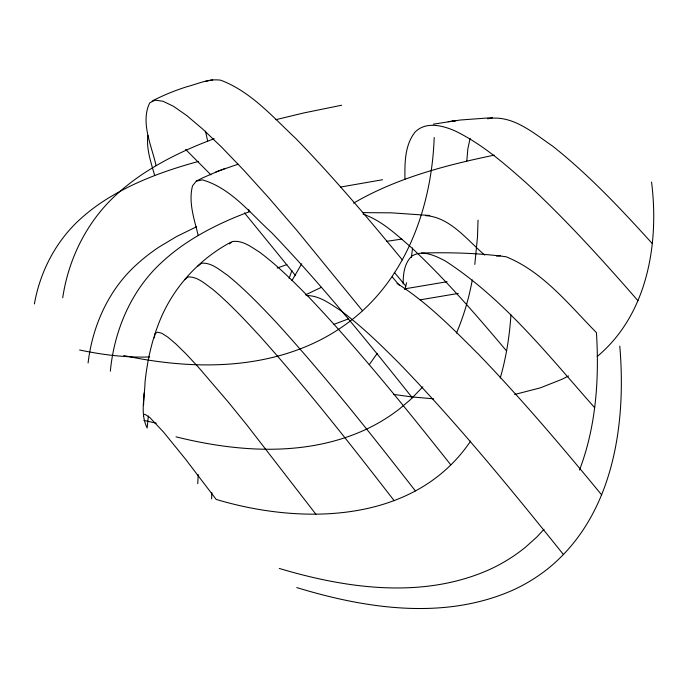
<?xml version="1.0" encoding="UTF-8"?>
<svg xmlns="http://www.w3.org/2000/svg" width="688" height="688" viewBox="0 0 688 688"><rect width="100%" height="100%" fill="white"/><g stroke="black" fill="none" stroke-linecap="round" stroke-linejoin="round"><path stroke-width="1.03" d="M404.94 179.293C404.776 163.228 404.57 145.323 415.079 132.079C425.803 121.243 442.367 125.414 454.725 130.772C482.305 144.05 505.534 164.475 528.195 184.694C567.213 221.029 603.049 260.58 638.008 300.785M148.359 416.025L147.163 427.988C140.008 413.858 144.661 397.595 145.005 382.528C146.983 363.281 150.921 344.163 157.75 326.035C170.727 290.224 197.43 259.969 231.03 242.124M403.159 283.946C403.134 274.116 404.269 262.997 412 256.031C422.621 249.426 435.22 255.807 445.093 260.829C504.209 299.099 548.456 355.61 594.699 407.735M478.04 220.151L477.489 236.93L474.806 264.459M211.62 498.886L211.844 492.651M144.145 393.037L143.568 405.069M197.766 483.647L198.196 474.574M510.952 314.846C509.533 336.2 506.196 357.468 500.245 378.039M434.197 137.462C431.78 206.538 406.221 278.967 349.375 321.7A108.506 59.512 -28.9 0 1 314.958 342.598C255.506 370.574 186.809 368.974 123.806 355.55M147.92 135.269C146.088 149.021 151.085 162.48 154.68 175.552M466.791 161.104L467.857 148.746L470.136 138.297M411.415 257.45L412.551 247.998M110.347 371.202C114.285 329.672 131.872 288.702 163.486 260.769A90.111 37.462 -31.3 0 1 186.818 242.623C206.409 229.663 227.805 219.644 249.83 211.569M88.09 363.006C92.467 325.433 109.065 288.736 137.755 263.53A81.408 33.239 -31.6 0 1 159.023 247.069L176.661 236.483L196.467 226.799M154.344 337.92L155.058 333.749L157.5 332.149L161.74 333.233L167.855 337.137L175.896 343.957L185.932 353.795L198.024 366.764L228.562 402.411L247.078 425.236L315.912 514.271M472.286 279.939C468.932 298.136 463.772 316.067 456.454 333.069M62.728 297.749C68.774 256.856 88.812 217.907 120.495 191.023A91.788 34.477 -31.1 0 1 144.454 172.903C166.204 158.713 189.888 147.722 214.2 138.709M143.414 416.18L143.732 414.606L144.876 414.262L149.692 417.392L163.52 432.055L185.597 459.249L216.178 499.411C302.359 525.254 414.924 523.645 470.618 441.094M34.4 303.941C40.3 270.315 57.267 238.521 83.411 216.316A74.631 27.855 -31.7 0 1 103.166 201.386C132.259 182.449 165.249 170.452 198.591 161.413M406.599 282.734L404.888 289.571M289.106 278.425L291.91 270.504M579.511 470.007C596.118 426.388 599.325 378.873 596.436 332.639C569.071 304.861 543.193 271.812 506.119 256.77C478.1 252.96 449.651 252.324 421.391 253.021M301.697 263.779L291.961 280.575M377.273 353.348L369.31 364.58M238.143 164.183L218.603 170.959L202.59 177.908L196.329 181.107L192.528 185.82C188.202 202.418 194.369 219.403 198.204 235.485M422.853 386.845L410.323 399.754L399.668 408.767A106.15 62.849 -28.9 0 1 366.128 429.338C306.702 456.918 238.039 452.308 175.999 436.837M544.045 529.27L536.743 537.113L525.632 547.08A113.296 75.671 -27.9 0 1 489.933 569.363C423.395 599.291 346.967 588.713 279.285 568.443M597.201 356.496C647.408 314.683 659.31 243.853 651.562 182.053M197.654 266.359L201.507 263.203C211.534 262.395 219.463 269.894 227.264 275.045C245.005 289.407 260.795 305.945 276.404 322.552C325.45 376.353 370.608 433.526 415.38 490.888M184.582 279.775L188.108 276.929C197.766 276.61 205.136 284.058 212.558 289.158C229.577 303.468 244.773 319.739 259.815 336.071C307.089 388.875 350.82 444.715 394.19 500.726M229.405 243.913L232.338 241.548C242.675 239.974 251.387 247.13 259.643 252.212C277.961 265.929 294.154 282.166 310.125 298.489C360.022 351.241 405.576 407.872 450.674 464.718M353.623 203.115C396.735 177.977 445.686 165.189 494.19 155.161M305.395 294.911L321.416 287.309M152.108 101.067C163.116 95.314 174.649 90.635 186.465 86.86C197.68 83.945 208.885 78.432 220.685 80.195C250.974 91.581 272.947 117.132 296.003 138.709C333.499 177.28 368.226 218.397 402.36 259.935M210.829 80.625L212.747 79.679M333.998 324.332L348.283 318.948M225.518 168.319L215.731 172.077M277.144 268.079L286.887 264.596M275.871 119.678L303.743 112.952L341.652 105.23M487.637 118.766C512.302 114.242 533.785 133.291 552.774 146.234C589.212 175.173 621.152 209.204 652.31 243.612M204.826 81.537L211.104 80.083M340.603 187.041L382.545 179.74M196.329 181.107L202.461 179.878C231.005 188.177 250.449 213.495 271.7 232.733C321.821 284.918 367.306 341.3 412.37 397.836M404.639 288.857L447.105 281.727M514.59 394.508L540.433 387.826L561.451 379.509A102.684 62.574 -24.3 0 0 568.606 375.949M433.371 124.167L460.315 120.013L492.402 117.648M420.282 299.83L458.268 293.423M425.494 215.636C449.926 216.969 467.393 240.241 484.696 255.093M386.63 241.333L401.938 239.071M448.206 121.647L455.886 120.641L452.713 121.028M496.375 256.022L500.339 255.738M149.649 356.96C126.11 357.726 102.581 354.87 79.584 349.977M362.576 212.635L391.291 212.833L429.837 215.482M433.707 398.842L411.269 396.847L393.476 394.387M306.977 295.573C319.671 295.651 330.154 303.907 340.405 310.374C362.103 326.533 381.47 345.488 400.502 364.649C458.406 424.78 511.261 489.503 563.463 554.571M143.938 420.385L156.305 423.223M363.161 214.149C381.831 220.564 396.503 234.797 411.235 247.405C445.609 279.457 476.363 315.121 506.609 351.026M296.769 587.569C366.265 608.82 444.93 620.516 513.515 589.848A115.799 78.681 -27.5 0 0 549.987 567.007C613.541 513.936 626.433 424.152 619.785 346.09M397.019 283.422C427.936 302.926 453.624 329.44 479.347 355.137C522.244 399.831 562.345 447.088 601.673 494.921M185.605 149.391L210.941 174.881M392.237 276.946L399.178 285.099M244.446 212.841L295.341 275.295M394.319 272.353L405.843 286.148M362.507 310.752L296.889 230.437L268.776 197.834L243.75 170.168L221.785 147.318L202.805 129.172L186.74 115.55L173.505 106.305L162.996 101.248L155.11 100.173L149.726 102.882C140.163 122.43 151.807 146.08 156.081 165.688M205.488 131.116L207.681 141.152M248.755 209.72L249.142 211.775"/></g></svg>
